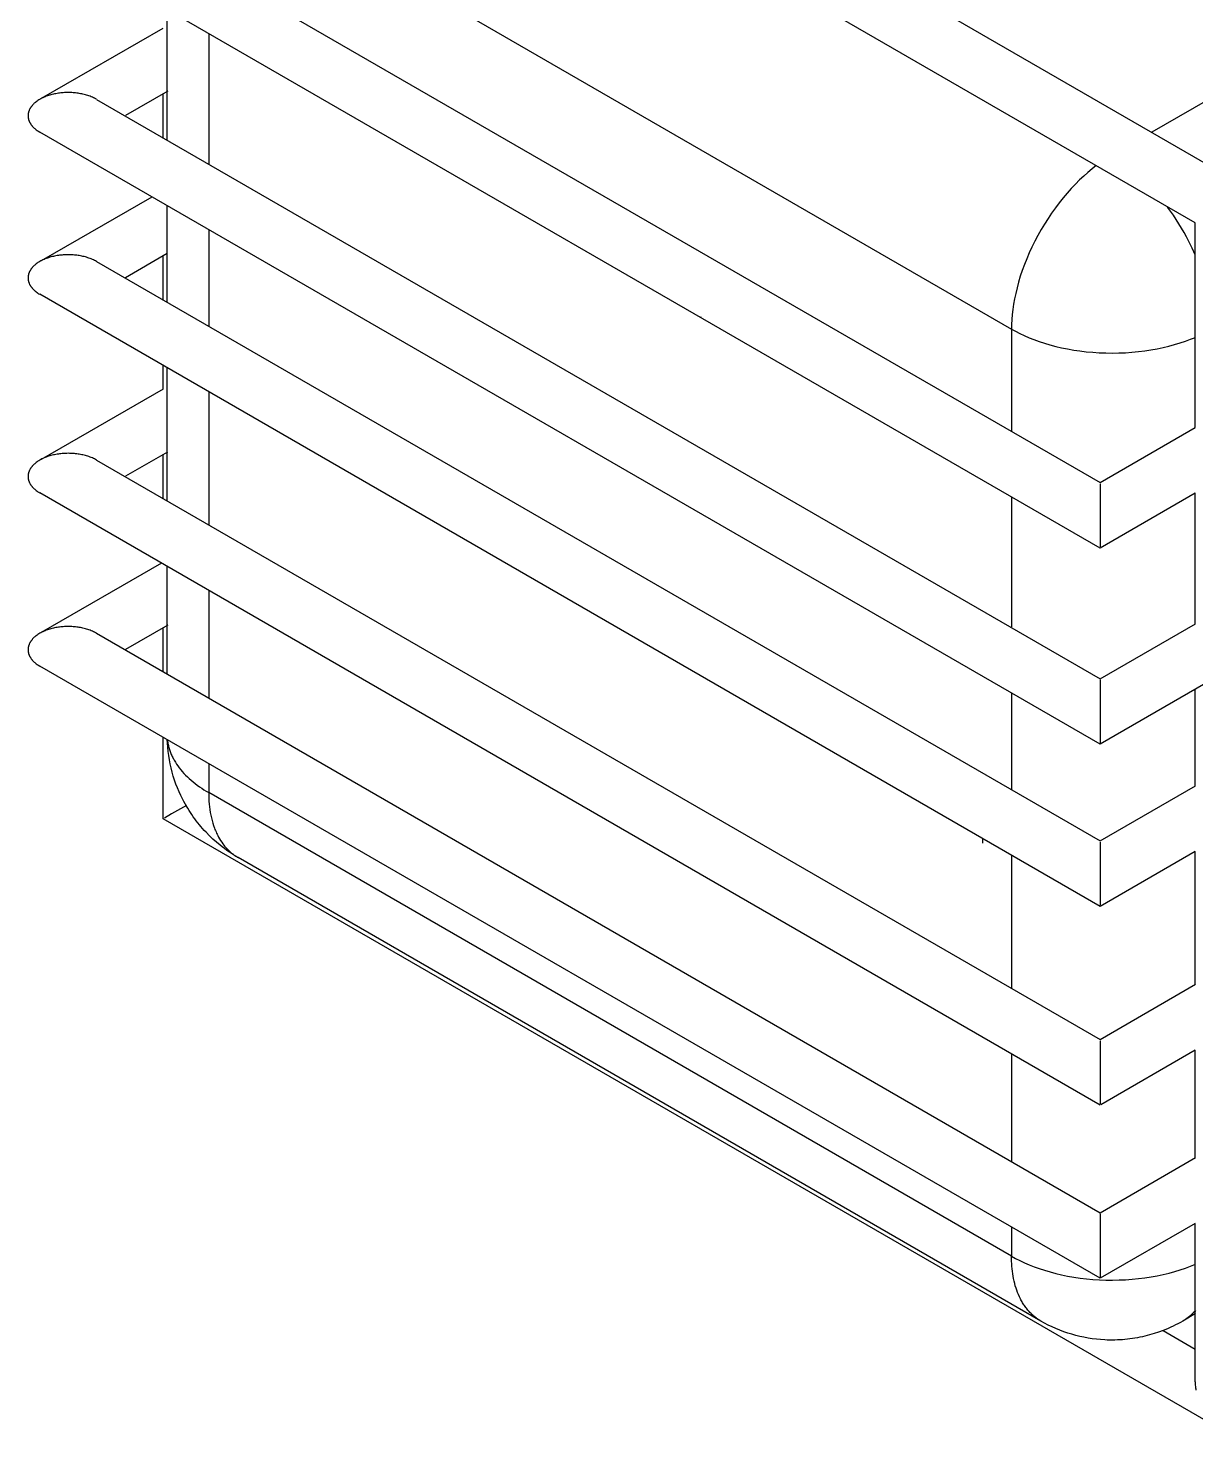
# Model space of a CAD drawing. Header units: millimetres. Extents: x 1.5 to 37.9, y -0.3 to 12.6.
# Drawn here: x 34.913 to 35.736, y 2.543 to 3.532 of the extents above; entities that cross this region are included whole.
import ezdxf

# ---------------------------------------------------------------- set-up
doc = ezdxf.new("R2010")
doc.units = ezdxf.units.MM
doc.layers.add('0.3', color=4, linetype='Continuous', lineweight=20)

msp = doc.modelspace()

# ---------------------------------------------------------------- linework, layer by layer
at = {"layer": '0.3', "lineweight": -3}
for points in [[(35.02847, 3.84905), (35.77558, 3.41771)], [(35.73558, 3.39461), (35.02847, 3.80286)], [(35.04044, 3.64647), (35.60613, 3.31987)], [(34.96144, 3.61997), (35.66855, 3.21172)], [(35.66855, 3.16553), (34.92144, 3.59688)], [(35.01115, 3.45303), (35.01115, 3.54508)], [(34.92271, 3.48245), (35.00845, 3.53195)], [(35.04044, 3.52817), (35.04044, 3.43573)], [(35.70521, 3.45873), (35.79303, 3.50943)], [(34.92144, 3.48172), (34.92079, 3.48133), (34.92015, 3.48093), (34.91953, 3.4805), (34.91893, 3.48006), (34.91837, 3.47962), (34.9181, 3.4794), (34.91783, 3.47916), (34.91757, 3.47893), (34.91731, 3.47869), (34.91706, 3.47845), (34.91681, 3.4782), (34.91659, 3.47797), (34.91637, 3.47773), (34.91616, 3.47749), (34.91595, 3.47725), (34.91575, 3.477), (34.91555, 3.47675), (34.91536, 3.47649), (34.91518, 3.47623), (34.91501, 3.47599), (34.91485, 3.47574), (34.9147, 3.47549), (34.91455, 3.47524), (34.91441, 3.47498), (34.91428, 3.47473), (34.91415, 3.47447), (34.91403, 3.47421), (34.91393, 3.47396), (34.91383, 3.47372), (34.91374, 3.47347), (34.91366, 3.47322), (34.91358, 3.47298), (34.91351, 3.47273), (34.91344, 3.47247), (34.91338, 3.47222), (34.91333, 3.47197), (34.91329, 3.47171), (34.91325, 3.47146), (34.91322, 3.4712), (34.91319, 3.47095), (34.91317, 3.47069), (34.91316, 3.47043), (34.91316, 3.47018)], [(34.94144, 3.48651), (34.94057, 3.4865), (34.9397, 3.48648), (34.93884, 3.48644), (34.93797, 3.48638), (34.9371, 3.48631), (34.93624, 3.48623), (34.93538, 3.48613), (34.93452, 3.48601), (34.93364, 3.48587), (34.93276, 3.48572), (34.93189, 3.48555), (34.93103, 3.48536), (34.93017, 3.48515), (34.92931, 3.48493), (34.92847, 3.48469), (34.92763, 3.48443), (34.92681, 3.48415), (34.926, 3.48386), (34.9252, 3.48355), (34.92441, 3.48321), (34.92366, 3.48288), (34.92292, 3.48252), (34.9222, 3.48214), (34.92149, 3.48175)], [(34.9614, 3.48175), (34.96069, 3.48214), (34.95997, 3.48252), (34.95923, 3.48288), (34.95847, 3.48321), (34.95769, 3.48355), (34.95689, 3.48386), (34.95608, 3.48415), (34.95526, 3.48443), (34.95442, 3.48469), (34.95357, 3.48493), (34.95272, 3.48515), (34.95186, 3.48536), (34.95099, 3.48555), (34.95012, 3.48572), (34.94925, 3.48587), (34.94837, 3.48601), (34.94751, 3.48613), (34.94665, 3.48623), (34.94579, 3.48631), (34.94492, 3.48638), (34.94405, 3.48644), (34.94318, 3.48648), (34.94231, 3.4865), (34.94144, 3.48651)], [(34.96144, 3.48172), (35.66855, 3.07348)], [(35.01157, 3.48757), (34.98173, 3.47034)], [(35.00847, 3.45457), (35.00847, 3.48578)], [(34.91316, 3.47018), (34.91316, 3.46992), (34.91317, 3.46966), (34.91319, 3.46941), (34.91322, 3.46915), (34.91325, 3.46889), (34.91329, 3.46864), (34.91333, 3.46838), (34.91338, 3.46813), (34.91344, 3.46788), (34.91351, 3.46763), (34.91358, 3.46738), (34.91366, 3.46713), (34.91374, 3.46688), (34.91383, 3.46664), (34.91393, 3.46639), (34.91403, 3.46615), (34.91415, 3.46589), (34.91428, 3.46563), (34.91441, 3.46537), (34.91455, 3.46511), (34.9147, 3.46486), (34.91485, 3.46461), (34.91501, 3.46437), (34.91518, 3.46412), (34.91536, 3.46386), (34.91555, 3.46361), (34.91575, 3.46336), (34.91595, 3.46311), (34.91616, 3.46286), (34.91637, 3.46262), (34.91659, 3.46238), (34.91681, 3.46215), (34.91706, 3.4619), (34.91731, 3.46166), (34.91757, 3.46142), (34.91783, 3.46119), (34.9181, 3.46096), (34.91837, 3.46073), (34.91893, 3.46029), (34.91953, 3.45985), (34.92015, 3.45943), (34.92079, 3.45902), (34.92144, 3.45863)], [(35.66855, 3.02729), (34.92144, 3.45863)], [(35.66589, 3.43504), (35.66296, 3.43275), (35.66002, 3.43029), (35.65707, 3.42768), (35.65413, 3.42491), (35.6512, 3.42199), (35.64829, 3.41892), (35.64542, 3.4157), (35.64259, 3.41236), (35.63981, 3.40888), (35.6371, 3.40528), (35.63445, 3.40158), (35.63189, 3.39778), (35.62942, 3.39389), (35.62704, 3.38992), (35.62478, 3.38589), (35.62262, 3.38181), (35.62059, 3.37769), (35.61868, 3.37356), (35.6169, 3.36941), (35.61525, 3.36526), (35.61374, 3.36113), (35.61237, 3.35703), (35.61114, 3.35297), (35.61005, 3.34896), (35.6091, 3.34502), (35.60829, 3.34115), (35.60761, 3.33735), (35.60706, 3.33365), (35.60665, 3.33005), (35.60635, 3.32655), (35.60618, 3.32315), (35.60613, 3.31987)], [(34.92271, 3.36819), (35.00057, 3.41314)], [(35.01115, 3.33876), (35.01115, 3.40684)], [(35.73115, 3.38162), (35.7295, 3.38478), (35.72778, 3.38791), (35.72599, 3.39101), (35.72414, 3.39407), (35.72223, 3.39709), (35.72027, 3.40005), (35.71826, 3.40296), (35.7162, 3.4058)], [(35.73558, 3.25042), (35.73558, 3.39461)], [(35.04044, 3.38993), (35.04044, 3.32197)], [(35.73558, 3.37223), (35.73345, 3.37694), (35.73115, 3.38162)], [(34.94144, 3.37224), (34.94057, 3.37223), (34.9397, 3.37221), (34.93884, 3.37217), (34.93797, 3.37212), (34.9371, 3.37205), (34.93624, 3.37196), (34.93538, 3.37186), (34.93452, 3.37174), (34.93364, 3.37161), (34.93276, 3.37145), (34.93189, 3.37128), (34.93103, 3.37109), (34.93017, 3.37089), (34.92931, 3.37066), (34.92847, 3.37042), (34.92763, 3.37016), (34.92681, 3.36989), (34.926, 3.36959), (34.9252, 3.36928), (34.92441, 3.36895), (34.92366, 3.36861), (34.92292, 3.36825), (34.9222, 3.36788), (34.92149, 3.36748)], [(34.9614, 3.36748), (34.96069, 3.36788), (34.95997, 3.36825), (34.95923, 3.36861), (34.95847, 3.36895), (34.95769, 3.36928), (34.95689, 3.36959), (34.95608, 3.36989), (34.95526, 3.37016), (34.95442, 3.37042), (34.95357, 3.37066), (34.95272, 3.37089), (34.95186, 3.37109), (34.95099, 3.37128), (34.95012, 3.37145), (34.94925, 3.37161), (34.94837, 3.37174), (34.94751, 3.37186), (34.94665, 3.37196), (34.94579, 3.37205), (34.94492, 3.37212), (34.94405, 3.37217), (34.94318, 3.37221), (34.94231, 3.37223), (34.94144, 3.37224)], [(35.01115, 3.37306), (34.98173, 3.35608)], [(35.00847, 3.34031), (35.00847, 3.37157)], [(34.92144, 3.36746), (34.92079, 3.36707), (34.92015, 3.36666), (34.91953, 3.36624), (34.91893, 3.3658), (34.91837, 3.36536), (34.9181, 3.36513), (34.91783, 3.3649), (34.91757, 3.36467), (34.91731, 3.36443), (34.91706, 3.36419), (34.91681, 3.36394), (34.91659, 3.36371), (34.91637, 3.36347), (34.91616, 3.36323), (34.91595, 3.36298), (34.91575, 3.36273), (34.91555, 3.36248), (34.91536, 3.36223), (34.91518, 3.36197), (34.91501, 3.36172), (34.91485, 3.36148), (34.9147, 3.36123), (34.91455, 3.36097), (34.91441, 3.36072), (34.91428, 3.36046), (34.91415, 3.3602), (34.91403, 3.35994), (34.91393, 3.3597), (34.91383, 3.35945), (34.91374, 3.35921), (34.91366, 3.35896), (34.91358, 3.35871), (34.91351, 3.35846), (34.91344, 3.35821), (34.91338, 3.35796), (34.91333, 3.3577), (34.91329, 3.35745), (34.91325, 3.35719), (34.91322, 3.35694), (34.91319, 3.35668), (34.91317, 3.35643), (34.91316, 3.35617), (34.91316, 3.35591)], [(34.96144, 3.36746), (35.66855, 2.95921)], [(34.91316, 3.35591), (34.91316, 3.35565), (34.91317, 3.3554), (34.91319, 3.35514), (34.91322, 3.35489), (34.91325, 3.35463), (34.91329, 3.35437), (34.91333, 3.35412), (34.91338, 3.35387), (34.91344, 3.35361), (34.91351, 3.35336), (34.91358, 3.35311), (34.91366, 3.35286), (34.91374, 3.35262), (34.91383, 3.35237), (34.91393, 3.35213), (34.91403, 3.35188), (34.91415, 3.35162), (34.91428, 3.35136), (34.91441, 3.3511), (34.91455, 3.35085), (34.9147, 3.3506), (34.91485, 3.35035), (34.91501, 3.3501), (34.91518, 3.34986), (34.91536, 3.3496), (34.91555, 3.34934), (34.91575, 3.34909), (34.91595, 3.34884), (34.91616, 3.3486), (34.91637, 3.34836), (34.91659, 3.34812), (34.91681, 3.34788), (34.91706, 3.34764), (34.91731, 3.3474), (34.91757, 3.34716), (34.91783, 3.34692), (34.9181, 3.34669), (34.91837, 3.34647), (34.91893, 3.34603), (34.91953, 3.34559), (34.92015, 3.34516), (34.92079, 3.34475), (34.92144, 3.34436)], [(35.66855, 2.91302), (34.92144, 3.34436)], [(35.38744, 3.32834), (35.38722, 3.32821)], [(35.16163, 3.32001), (35.16159, 3.31999)], [(35.60613, 3.31987), (35.609, 3.31828), (35.61202, 3.31673), (35.6152, 3.31523), (35.61853, 3.31379), (35.622, 3.31241), (35.62563, 3.31111), (35.62939, 3.30987), (35.63328, 3.30873), (35.63729, 3.30767), (35.64142, 3.3067), (35.64566, 3.30584), (35.64999, 3.30508), (35.6544, 3.30443), (35.65888, 3.3039), (35.66342, 3.30348), (35.668, 3.30319), (35.67261, 3.30301), (35.67723, 3.30296), (35.68185, 3.30303), (35.68646, 3.30323), (35.69103, 3.30355), (35.69556, 3.30398), (35.70003, 3.30454), (35.70443, 3.3052), (35.70875, 3.30598), (35.71296, 3.30686), (35.71707, 3.30784), (35.72107, 3.30892), (35.72494, 3.31008), (35.72868, 3.31132), (35.73227, 3.31264), (35.73573, 3.31403)], [(35.60613, 3.31987), (35.60613, 3.24776)], [(35.00847, 3.27781), (35.00847, 3.29412)], [(35.01115, 3.19883), (35.01115, 3.29257)], [(34.92271, 3.22826), (35.00849, 3.27778)], [(35.04044, 3.27566), (35.04044, 3.18192)], [(35.66855, 3.21172), (35.73565, 3.25046)], [(36.0421, 3.24296), (35.66855, 3.02729)], [(35.01131, 3.23323), (34.98173, 3.21615)], [(34.92144, 3.22753), (34.92079, 3.22714), (34.92015, 3.22673), (34.91953, 3.22631), (34.91893, 3.22587), (34.91837, 3.22543), (34.9181, 3.2252), (34.91783, 3.22497), (34.91757, 3.22474), (34.91731, 3.2245), (34.91706, 3.22426), (34.91681, 3.22401), (34.91659, 3.22378), (34.91637, 3.22354), (34.91616, 3.2233), (34.91595, 3.22305), (34.91575, 3.2228), (34.91555, 3.22255), (34.91536, 3.2223), (34.91518, 3.22204), (34.91501, 3.22179), (34.91485, 3.22155), (34.9147, 3.2213), (34.91455, 3.22104), (34.91441, 3.22079), (34.91428, 3.22053), (34.91415, 3.22027), (34.91403, 3.22001), (34.91393, 3.21977), (34.91383, 3.21952), (34.91374, 3.21928), (34.91366, 3.21903), (34.91358, 3.21878), (34.91351, 3.21853), (34.91344, 3.21828), (34.91338, 3.21803), (34.91333, 3.21777), (34.91329, 3.21752), (34.91325, 3.21726), (34.91322, 3.21701), (34.91319, 3.21675), (34.91317, 3.2165), (34.91316, 3.21624), (34.91316, 3.21598)], [(34.94144, 3.23231), (34.94057, 3.2323), (34.9397, 3.23228), (34.93884, 3.23224), (34.93797, 3.23219), (34.9371, 3.23212), (34.93624, 3.23203), (34.93538, 3.23193), (34.93452, 3.23182), (34.93364, 3.23168), (34.93276, 3.23152), (34.93189, 3.23135), (34.93103, 3.23116), (34.93017, 3.23096), (34.92931, 3.23073), (34.92847, 3.23049), (34.92763, 3.23023), (34.92681, 3.22996), (34.926, 3.22966), (34.9252, 3.22935), (34.92441, 3.22902), (34.92366, 3.22868), (34.92292, 3.22832), (34.9222, 3.22795), (34.92149, 3.22755)], [(34.9614, 3.22755), (34.96069, 3.22795), (34.95997, 3.22832), (34.95923, 3.22868), (34.95847, 3.22902), (34.95769, 3.22935), (34.95689, 3.22966), (34.95608, 3.22996), (34.95526, 3.23023), (34.95442, 3.23049), (34.95357, 3.23073), (34.95272, 3.23096), (34.95186, 3.23116), (34.95099, 3.23135), (34.95012, 3.23152), (34.94925, 3.23168), (34.94837, 3.23182), (34.94751, 3.23193), (34.94665, 3.23203), (34.94579, 3.23212), (34.94492, 3.23219), (34.94405, 3.23224), (34.94318, 3.23228), (34.94231, 3.2323), (34.94144, 3.23231)], [(34.96144, 3.22753), (35.66855, 2.81928)], [(35.00847, 3.20056), (35.00847, 3.23159)], [(34.91316, 3.21598), (34.91316, 3.21573), (34.91317, 3.21547), (34.91319, 3.21521), (34.91322, 3.21496), (34.91325, 3.2147), (34.91329, 3.21444), (34.91333, 3.21419), (34.91338, 3.21394), (34.91344, 3.21368), (34.91351, 3.21343), (34.91358, 3.21318), (34.91366, 3.21293), (34.91374, 3.21269), (34.91383, 3.21244), (34.91393, 3.2122), (34.91403, 3.21195), (34.91415, 3.21169), (34.91428, 3.21143), (34.91441, 3.21118), (34.91455, 3.21092), (34.9147, 3.21067), (34.91485, 3.21042), (34.91501, 3.21017), (34.91518, 3.20993), (34.91536, 3.20967), (34.91555, 3.20941), (34.91575, 3.20916), (34.91595, 3.20891), (34.91616, 3.20867), (34.91637, 3.20843), (34.91659, 3.20819), (34.91681, 3.20795), (34.91706, 3.20771), (34.91731, 3.20747), (34.91757, 3.20723), (34.91783, 3.20699), (34.9181, 3.20676), (34.91837, 3.20654), (34.91893, 3.2061), (34.91953, 3.20566), (34.92015, 3.20523), (34.92079, 3.20483), (34.92144, 3.20444)], [(35.66855, 2.77309), (34.92144, 3.20444)], [(35.66855, 3.21085), (35.66855, 3.20496)], [(35.66855, 3.20496), (35.66855, 3.1723)], [(35.73558, 3.20423), (35.66855, 3.16553)], [(35.73558, 3.11217), (35.73558, 3.20438)], [(35.60613, 3.20158), (35.60613, 3.11004)], [(35.66855, 3.1723), (35.66855, 3.16638)], [(34.92271, 3.10621), (35.00738, 3.1551)], [(35.01115, 3.07678), (35.01115, 3.15264)], [(35.04044, 3.13573), (35.04044, 3.05992)], [(34.92144, 3.10548), (34.92079, 3.10509), (34.92015, 3.10468), (34.91953, 3.10426), (34.91893, 3.10382), (34.91837, 3.10338), (34.9181, 3.10315), (34.91783, 3.10292), (34.91757, 3.10269), (34.91731, 3.10245), (34.91706, 3.10221), (34.91681, 3.10196), (34.91659, 3.10173), (34.91637, 3.10149), (34.91616, 3.10125), (34.91595, 3.101), (34.91575, 3.10075), (34.91555, 3.1005), (34.91536, 3.10025), (34.91518, 3.09999), (34.91501, 3.09975), (34.91485, 3.0995), (34.9147, 3.09925), (34.91455, 3.099), (34.91441, 3.09874), (34.91428, 3.09848), (34.91415, 3.09822), (34.91403, 3.09796), (34.91393, 3.09772), (34.91383, 3.09748), (34.91374, 3.09723), (34.91366, 3.09698), (34.91358, 3.09673), (34.91351, 3.09648), (34.91344, 3.09623), (34.91338, 3.09598), (34.91333, 3.09573), (34.91329, 3.09547), (34.91325, 3.09522), (34.91322, 3.09496), (34.91319, 3.09471), (34.91317, 3.09445), (34.91316, 3.09419), (34.91316, 3.09393)], [(34.94144, 3.11026), (34.94057, 3.11026), (34.9397, 3.11023), (34.93884, 3.11019), (34.93797, 3.11014), (34.9371, 3.11007), (34.93624, 3.10999), (34.93538, 3.10988), (34.93452, 3.10977), (34.93364, 3.10963), (34.93276, 3.10948), (34.93189, 3.10931), (34.93103, 3.10912), (34.93017, 3.10891), (34.92931, 3.10869), (34.92847, 3.10844), (34.92763, 3.10818), (34.92681, 3.10791), (34.926, 3.10762), (34.9252, 3.1073), (34.92441, 3.10697), (34.92366, 3.10663), (34.92292, 3.10628), (34.9222, 3.1059), (34.92149, 3.10551)], [(34.9614, 3.10551), (34.96069, 3.1059), (34.95997, 3.10628), (34.95923, 3.10663), (34.95847, 3.10697), (34.95769, 3.1073), (34.95689, 3.10762), (34.95608, 3.10791), (34.95526, 3.10818), (34.95442, 3.10844), (34.95357, 3.10869), (34.95272, 3.10891), (34.95186, 3.10912), (34.95099, 3.10931), (34.95012, 3.10948), (34.94925, 3.10963), (34.94837, 3.10977), (34.94751, 3.10988), (34.94665, 3.10999), (34.94579, 3.11007), (34.94492, 3.11014), (34.94405, 3.11019), (34.94318, 3.11023), (34.94231, 3.11026), (34.94144, 3.11026)], [(34.96144, 3.10548), (35.66855, 2.69723)], [(35.01154, 3.11131), (34.98173, 3.0941)], [(35.00847, 3.0785), (35.00847, 3.10954)], [(35.66855, 3.07348), (35.73573, 3.11226)], [(34.91316, 3.09393), (34.91316, 3.09368), (34.91317, 3.09342), (34.91319, 3.09316), (34.91322, 3.09291), (34.91325, 3.09265), (34.91329, 3.0924), (34.91333, 3.09214), (34.91338, 3.09189), (34.91344, 3.09164), (34.91351, 3.09139), (34.91358, 3.09114), (34.91366, 3.09089), (34.91374, 3.09064), (34.91383, 3.09039), (34.91393, 3.09015), (34.91403, 3.08991), (34.91415, 3.08964), (34.91428, 3.08938), (34.91441, 3.08913), (34.91455, 3.08887), (34.9147, 3.08862), (34.91485, 3.08837), (34.91501, 3.08812), (34.91518, 3.08788), (34.91536, 3.08762), (34.91555, 3.08737), (34.91575, 3.08711), (34.91595, 3.08687), (34.91616, 3.08662), (34.91637, 3.08638), (34.91659, 3.08614), (34.91681, 3.08591), (34.91706, 3.08566), (34.91731, 3.08542), (34.91757, 3.08518), (34.91783, 3.08495), (34.9181, 3.08472), (34.91837, 3.08449), (34.91893, 3.08405), (34.91953, 3.08361), (34.92015, 3.08318), (34.92079, 3.08278), (34.92144, 3.08239)], [(35.66855, 2.65105), (34.92144, 3.08239)], [(35.66855, 3.07261), (35.66855, 3.06671)], [(35.66855, 3.06671), (35.66855, 3.03405)], [(35.73558, 2.99791), (35.73558, 3.06599)], [(35.60613, 3.06333), (35.60613, 2.99564)], [(35.00847, 2.97482), (35.00847, 3.03227)], [(35.06115, 2.94749), (35.0595, 2.94847), (35.05787, 2.94947), (35.05626, 2.95051), (35.05467, 2.95158), (35.0531, 2.95268), (35.05154, 2.9538), (35.05001, 2.95496), (35.0485, 2.95615), (35.04591, 2.95831), (35.04338, 2.96056), (35.04094, 2.96289), (35.03857, 2.9653), (35.03736, 2.96661), (35.03617, 2.96793), (35.035, 2.96928), (35.03386, 2.97064), (35.03275, 2.97203), (35.03166, 2.97343), (35.03059, 2.97485), (35.02955, 2.97629), (35.02853, 2.97775), (35.02755, 2.97923), (35.02658, 2.98073), (35.02565, 2.98224), (35.02474, 2.98377), (35.02386, 2.98532), (35.023, 2.98688), (35.02217, 2.98846), (35.02086, 2.99112), (35.01962, 2.99382), (35.01847, 2.99655), (35.0174, 2.99931), (35.01641, 3.0021), (35.0155, 3.00492), (35.01468, 3.00776), (35.01395, 3.01062), (35.0133, 3.0135), (35.01273, 3.0164), (35.01225, 3.01932), (35.01186, 3.02225), (35.01155, 3.0252), (35.01133, 3.02816), (35.01122, 3.03056)], [(35.01135, 3.03048), (35.01141, 3.02993), (35.01151, 3.02923), (35.01162, 3.02853), (35.01174, 3.02783), (35.01188, 3.02714), (35.01204, 3.02644), (35.01221, 3.02574), (35.01239, 3.02504), (35.01259, 3.02434), (35.01281, 3.02364), (35.01304, 3.02294), (35.01328, 3.02224), (35.01354, 3.02155), (35.01382, 3.02085), (35.01411, 3.02016), (35.01441, 3.01947), (35.01474, 3.01878), (35.01507, 3.01809), (35.01542, 3.0174), (35.01579, 3.01672), (35.01617, 3.01604), (35.01657, 3.01536), (35.01698, 3.01468), (35.01784, 3.01334), (35.01876, 3.012), (35.01974, 3.01068), (35.02078, 3.00938), (35.02187, 3.00809), (35.02302, 3.00682), (35.02421, 3.00557), (35.02546, 3.00433), (35.02676, 3.00312), (35.02811, 3.00193), (35.02951, 3.00076), (35.03095, 2.99961), (35.03243, 2.99849), (35.03396, 2.9974), (35.03552, 2.99633), (35.03713, 2.99528), (35.03877, 2.99426), (35.04044, 2.99327)], [(35.66855, 3.03405), (35.66855, 3.02813)], [(35.04044, 3.0137), (35.04044, 2.99327)], [(35.66855, 2.95921), (35.73593, 2.99811)], [(35.60613, 2.66667), (35.04044, 2.99327)], [(35.04044, 2.99327), (35.04046, 2.99125), (35.04053, 2.98923), (35.04064, 2.98722), (35.0408, 2.98522), (35.04101, 2.98323), (35.04127, 2.98126), (35.04158, 2.97932), (35.04194, 2.97739), (35.04236, 2.97549), (35.04283, 2.97362), (35.04335, 2.97178), (35.04392, 2.96997), (35.04456, 2.9682), (35.04489, 2.96733), (35.04524, 2.96647), (35.04561, 2.96562), (35.04598, 2.96478), (35.04637, 2.96396), (35.04678, 2.96314)], [(35.01433, 2.9782), (35.00923, 2.97525)], [(35.02481, 2.98425), (35.01433, 2.9782)], [(35.75558, 2.54347), (35.00847, 2.97482)], [(35.04678, 2.96314), (35.04744, 2.9619), (35.04813, 2.96068), (35.04886, 2.9595), (35.04962, 2.95835), (35.05041, 2.95723), (35.05123, 2.95615), (35.05166, 2.95562), (35.05209, 2.9551), (35.05253, 2.9546), (35.05298, 2.9541), (35.05343, 2.95361), (35.05389, 2.95313), (35.05437, 2.95266), (35.05484, 2.9522), (35.05533, 2.95175), (35.05582, 2.95131), (35.05632, 2.95088), (35.05683, 2.95046), (35.05735, 2.95005), (35.05787, 2.94965), (35.0584, 2.94927), (35.05894, 2.94889), (35.05948, 2.94853), (35.06003, 2.94817), (35.06059, 2.94783), (35.06115, 2.94749)], [(35.58588, 2.95767), (35.58588, 2.96082)], [(35.66855, 2.95834), (35.66855, 2.95245)], [(35.62684, 2.6209), (35.06115, 2.94749)], [(35.60613, 2.94942), (35.60613, 2.85532)], [(35.66855, 2.95245), (35.66855, 2.91979)], [(35.73558, 2.95172), (35.66855, 2.91302)], [(35.73558, 2.85798), (35.73558, 2.95172)], [(35.66855, 2.91979), (35.66855, 2.91387)], [(35.66855, 2.81928), (35.73591, 2.85817)], [(35.66855, 2.81841), (35.66855, 2.81252)], [(35.60613, 2.80913), (35.60613, 2.73327)], [(35.66855, 2.81252), (35.66855, 2.77986)], [(35.73558, 2.81179), (35.669, 2.77335)], [(35.73558, 2.73593), (35.73558, 2.81179)], [(35.66855, 2.77986), (35.66855, 2.77394)], [(35.66855, 2.69723), (35.7359, 2.73612)], [(35.66855, 2.69637), (35.66855, 2.69047)], [(35.66855, 2.69047), (35.66855, 2.65781)], [(35.73558, 2.68974), (35.66855, 2.65105)], [(35.73558, 2.57811), (35.73558, 2.68974)], [(35.60613, 2.68709), (35.60613, 2.66667)], [(35.6268, 2.62092), (35.62616, 2.6213), (35.62553, 2.62169), (35.6249, 2.6221), (35.62429, 2.62253), (35.62368, 2.62297), (35.62308, 2.62342), (35.62249, 2.62388), (35.62191, 2.62436), (35.62134, 2.62486), (35.62078, 2.62536), (35.62023, 2.62588), (35.61969, 2.62642), (35.61916, 2.62696), (35.61864, 2.62752), (35.61813, 2.62809), (35.61763, 2.62867), (35.61714, 2.62927), (35.61666, 2.62987), (35.6162, 2.63049), (35.61574, 2.63112), (35.61529, 2.63177), (35.61485, 2.63242), (35.61443, 2.63308), (35.61401, 2.63376), (35.61361, 2.63444), (35.61321, 2.63514), (35.61283, 2.63584), (35.61246, 2.63655), (35.61175, 2.63801), (35.61108, 2.63951), (35.61046, 2.64103), (35.60988, 2.64259), (35.60934, 2.64418), (35.60885, 2.6458), (35.6084, 2.64744), (35.60799, 2.64911), (35.60763, 2.6508), (35.6073, 2.65251), (35.60702, 2.65424), (35.60678, 2.65598), (35.60658, 2.65774), (35.60641, 2.65951), (35.60629, 2.66129), (35.6062, 2.66308), (35.60614, 2.66487), (35.60613, 2.66667)], [(35.60613, 2.66667), (35.609, 2.66508), (35.61203, 2.66353), (35.61521, 2.66203), (35.61854, 2.66059), (35.62203, 2.65921), (35.62565, 2.6579), (35.62942, 2.65667), (35.63332, 2.65552), (35.63734, 2.65446), (35.64147, 2.65349), (35.64571, 2.65263), (35.65005, 2.65187), (35.65447, 2.65123), (35.65896, 2.65069), (35.6635, 2.65028), (35.66809, 2.64998), (35.6727, 2.64981), (35.67733, 2.64976), (35.68196, 2.64984), (35.68657, 2.65004), (35.69115, 2.65036), (35.69568, 2.6508), (35.70015, 2.65135), (35.70456, 2.65203), (35.70887, 2.65281), (35.71309, 2.65369), (35.7172, 2.65468), (35.7212, 2.65576), (35.72507, 2.65692), (35.72881, 2.65817), (35.7324, 2.6595), (35.73585, 2.66089)], [(35.66855, 2.65781), (35.66855, 2.65189)], [(35.72684, 2.6209), (35.72517, 2.61995), (35.72348, 2.61904), (35.72178, 2.61817), (35.72006, 2.61732), (35.71832, 2.61651), (35.71657, 2.61573), (35.7148, 2.61498), (35.71301, 2.61427), (35.70984, 2.6131), (35.70664, 2.61204), (35.7034, 2.61109), (35.70012, 2.61025), (35.69839, 2.60985), (35.69665, 2.60948), (35.6949, 2.60914), (35.69315, 2.60884), (35.69139, 2.60856), (35.68963, 2.60832), (35.68786, 2.60811), (35.68609, 2.60793), (35.68432, 2.60778), (35.68255, 2.60766), (35.68077, 2.60758), (35.67899, 2.60752), (35.67722, 2.6075), (35.67544, 2.60751), (35.67365, 2.60755), (35.67187, 2.60762), (35.66891, 2.60781), (35.66595, 2.60809), (35.66301, 2.60846), (35.66008, 2.60891), (35.65717, 2.60945), (35.65428, 2.61007), (35.65141, 2.61078), (35.64857, 2.61158), (35.64574, 2.61245), (35.64295, 2.61342), (35.64018, 2.61446), (35.63744, 2.61558), (35.63474, 2.61679), (35.63207, 2.61808), (35.62943, 2.61945), (35.62684, 2.6209)], [(35.73573, 2.6283), (35.73524, 2.62775), (35.73474, 2.6272), (35.73423, 2.62667), (35.73372, 2.62615), (35.73319, 2.62565), (35.73266, 2.62515), (35.73211, 2.62467), (35.73156, 2.6242), (35.731, 2.62374), (35.73043, 2.62329), (35.72985, 2.62286), (35.72927, 2.62244), (35.72867, 2.62204), (35.72807, 2.62164), (35.72746, 2.62126), (35.72684, 2.6209)], [(35.73587, 2.62611), (35.72684, 2.6209)], [(35.71298, 2.61426), (35.73558, 2.60121)], [(35.73558, 2.57807), (35.73559, 2.57725), (35.73563, 2.57644), (35.73569, 2.57562), (35.73577, 2.5748), (35.73588, 2.57395), (35.73601, 2.5731), (35.73616, 2.57226)]]:
    msp.add_lwpolyline(points, dxfattribs=at)

doc.saveas('drawing.dxf')
